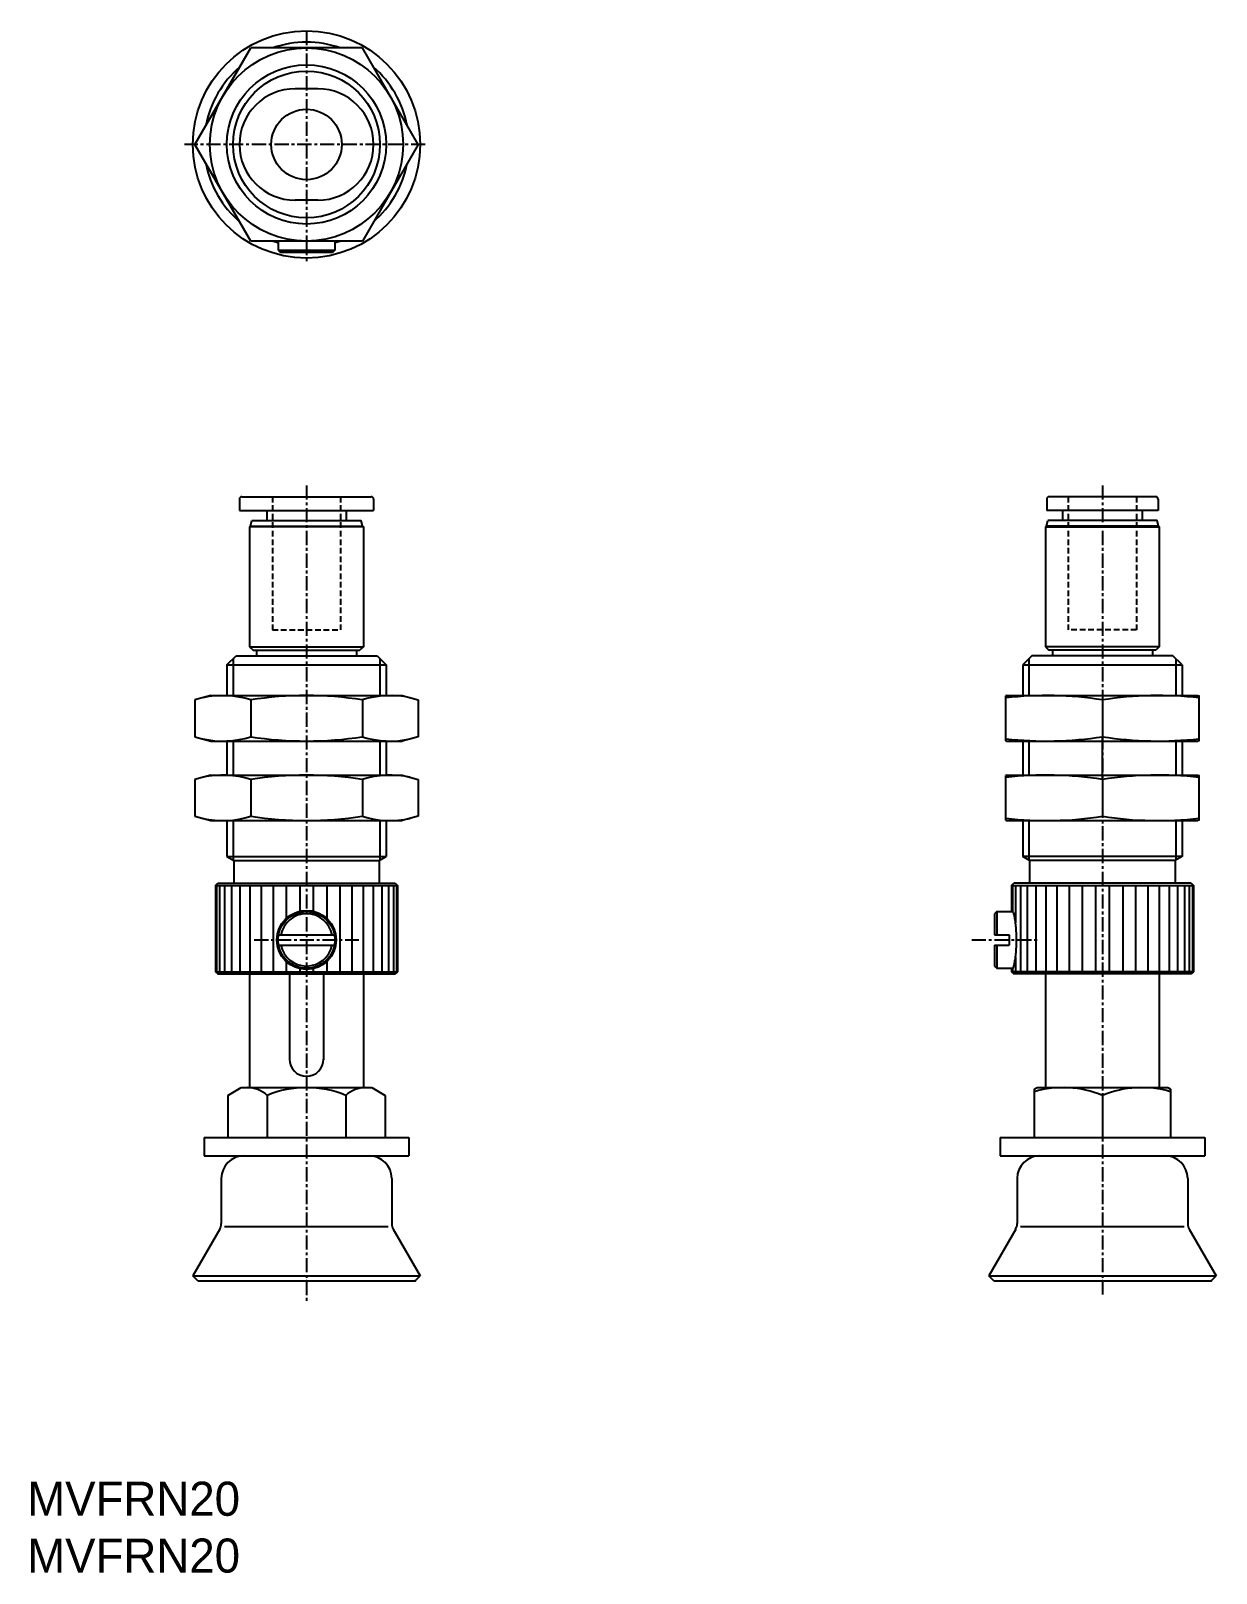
# Model space of a CAD drawing. Extents: x 46 to 150, y 265 to 401.
import ezdxf

# ---------------------------------------------------------------- set-up
doc = ezdxf.new("R2010")
doc.units = 0
doc.linetypes.add('CENTER', pattern=[2, 1.25, -0.25, 0.25, -0.25])
doc.linetypes.add('DASHED', pattern=[0.75, 0.5, -0.25])
doc.layers.get('0').update_dxf_attribs({"linetype": 'CONTINUOUS'})
doc.layers.add('CENTER', color=1, linetype='CENTER')

msp = doc.modelspace()

# ---------------------------------------------------------------- linework, layer by layer
at = {"color": 7, "linetype": 'CONTINUOUS'}
for p, q in [((60.28, 391.02), (65.19, 399.52)), ((75.01, 399.52), (65.19, 399.52)), ((79.91, 391.02), (75.01, 399.52)), ((71.1, 395.92), (69.1, 395.92)), ((65.19, 382.52), (60.28, 391.02)), ((79.91, 391.02), (75.01, 382.52)), ((71.1, 386.12), (69.1, 386.12)), ((75.01, 382.52), (65.19, 382.52)), ((67.6, 382.52), (67.6, 381.72)), ((67.6, 381.72), (72.6, 381.72)), ((67.6, 381.72), (67.8, 381.52)), ((72.4, 381.52), (67.8, 381.52)), ((72.6, 381.72), (72.4, 381.52)), ((72.6, 382.52), (72.6, 381.72)), ((64.2, 359.82), (64.2, 358.82)), ((64.4, 360.02), (75.8, 360.02)), ((76, 359.82), (76, 358.82)), ((135.2, 359.82), (135.2, 358.82)), ((144.8, 360.02), (135.4, 360.02)), ((145, 359.82), (145, 358.82)), ((64.2, 358.82), (76, 358.82)), ((66.6, 358.82), (66.6, 357.92)), ((73.6, 358.82), (73.6, 357.92)), ((145, 358.82), (135.2, 358.82)), ((136.6, 358.82), (136.6, 357.92)), ((143.6, 358.82), (143.6, 357.92)), ((65.17, 357.42), (65.1, 357.38)), ((75.1, 357.38), (65.1, 357.38)), ((65.1, 357.38), (65.1, 346.82)), ((65.17, 357.42), (65.3, 357.92)), ((65.17, 357.42), (75.03, 357.42)), ((65.3, 357.92), (74.9, 357.92)), ((75.03, 357.42), (74.9, 357.92)), ((75.03, 357.42), (75.1, 357.38)), ((75.1, 357.38), (75.1, 346.82)), ((135.17, 357.42), (135.1, 357.38)), ((135.1, 357.38), (135.1, 346.82)), ((135.1, 357.38), (145.1, 357.38)), ((135.17, 357.42), (135.3, 357.92)), ((145.03, 357.42), (135.17, 357.42)), ((144.9, 357.92), (135.3, 357.92)), ((145.03, 357.42), (144.9, 357.92)), ((145.03, 357.42), (145.1, 357.38)), ((145.1, 357.38), (145.1, 346.82)), ((65.1, 346.82), (75.1, 346.82)), ((65.1, 346.82), (65.4, 346.52)), ((65.4, 346.52), (74.8, 346.52)), ((65.7, 346.52), (65.7, 346.02)), ((74.5, 346.52), (74.5, 346.02)), ((75.1, 346.82), (74.8, 346.52)), ((135.1, 346.82), (135.4, 346.52)), ((145.1, 346.82), (135.1, 346.82)), ((144.8, 346.52), (135.4, 346.52)), ((135.7, 346.52), (135.7, 346.02)), ((144.5, 346.52), (144.5, 346.02)), ((145.1, 346.82), (144.8, 346.52)), ((63.1, 345.22), (63.9, 346.02)), ((63.1, 345.22), (63.1, 342.52)), ((63.1, 345.22), (77.1, 345.22)), ((63.9, 346.02), (76.3, 346.02)), ((76.3, 346.02), (77.1, 345.22)), ((77.1, 345.22), (77.1, 342.52)), ((133.9, 346.02), (133.1, 345.22)), ((133.1, 345.22), (147.1, 345.22)), ((133.1, 345.22), (133.1, 342.52)), ((146.3, 346.02), (133.9, 346.02)), ((147.1, 345.22), (146.3, 346.02)), ((147.1, 345.22), (147.1, 342.52)), ((61.7, 342.52), (60.28, 342.14)), ((60.28, 342.14), (60.28, 338.9)), ((61.7, 342.52), (78.5, 342.52)), ((65.19, 342.14), (65.19, 338.9)), ((75.01, 342.14), (75.01, 338.9)), ((78.5, 342.52), (79.91, 342.14)), ((79.91, 342.14), (79.91, 338.9)), ((131.7, 342.52), (131.6, 342.49)), ((131.6, 338.55), (131.6, 342.49)), ((131.7, 342.52), (148.5, 342.52)), ((140.1, 342.14), (140.1, 338.9)), ((148.5, 342.52), (148.6, 342.49)), ((148.6, 338.55), (148.6, 342.49)), ((60.28, 338.9), (61.7, 338.52)), ((61.7, 338.52), (78.5, 338.52)), ((63.1, 338.52), (63.1, 335.52)), ((77.1, 338.52), (77.1, 335.52)), ((79.91, 338.9), (78.5, 338.52)), ((131.6, 338.55), (131.7, 338.52)), ((131.7, 338.52), (148.5, 338.52)), ((133.1, 338.52), (133.1, 335.52)), ((140.1, 335.14), (140.1, 338.9)), ((147.1, 338.52), (147.1, 335.52)), ((148.6, 338.55), (148.5, 338.52)), ((61.7, 335.52), (60.28, 335.14)), ((61.7, 335.52), (78.5, 335.52)), ((78.5, 335.52), (79.91, 335.14)), ((131.7, 335.52), (131.6, 335.49)), ((131.6, 331.55), (131.6, 335.49)), ((131.7, 335.52), (148.5, 335.52)), ((148.5, 335.52), (148.6, 335.49)), ((148.6, 331.55), (148.6, 335.49)), ((60.28, 335.14), (60.28, 331.9)), ((65.19, 335.14), (65.19, 331.9)), ((75.01, 335.14), (75.01, 331.9)), ((79.91, 335.14), (79.91, 331.9)), ((140.1, 335.14), (140.1, 331.9)), ((60.28, 331.9), (61.7, 331.52)), ((61.7, 331.52), (78.5, 331.52)), ((63.1, 331.52), (63.1, 328.36)), ((77.1, 331.52), (77.1, 328.36)), ((79.91, 331.9), (78.5, 331.52)), ((131.6, 331.55), (131.7, 331.52)), ((131.7, 331.52), (148.5, 331.52)), ((133.1, 331.52), (133.1, 328.36)), ((147.1, 331.52), (147.1, 328.36)), ((148.6, 331.55), (148.5, 331.52)), ((63.1, 328.36), (63.7, 328.02)), ((63.1, 328.36), (77.1, 328.36)), ((63.7, 328.02), (63.7, 326.02)), ((63.7, 328.02), (76.5, 328.02)), ((76.5, 328.02), (77.1, 328.36)), ((76.5, 328.02), (76.5, 326.02)), ((147.1, 328.36), (133.1, 328.36)), ((133.7, 328.02), (133.1, 328.36)), ((133.7, 328.02), (133.7, 326.02)), ((146.5, 328.02), (133.7, 328.02)), ((147.1, 328.36), (146.5, 328.02)), ((146.5, 328.02), (146.5, 326.02)), ((62.1, 325.82), (62.3, 326.02)), ((62.1, 325.82), (62.1, 318.22)), ((62.1, 325.82), (78.1, 325.82)), ((62.19, 325.82), (62.19, 318.22)), ((62.3, 326.02), (77.9, 326.02)), ((62.45, 325.82), (62.45, 318.22)), ((62.89, 325.82), (62.89, 318.22)), ((63.49, 325.82), (63.49, 318.22)), ((64.24, 325.82), (64.24, 318.22)), ((65.11, 325.82), (65.11, 318.22)), ((66.1, 325.82), (66.1, 318.22)), ((67.18, 325.82), (67.18, 318.22)), ((68.32, 325.82), (68.32, 322.91)), ((69.5, 325.82), (69.5, 323.55)), ((70.7, 325.82), (70.7, 323.55)), ((71.88, 325.82), (71.88, 322.91)), ((73.02, 325.82), (73.02, 318.22)), ((74.1, 325.82), (74.1, 318.22)), ((75.09, 325.82), (75.09, 318.22)), ((75.96, 325.82), (75.96, 318.22)), ((76.71, 325.82), (76.71, 318.22)), ((77.31, 325.82), (77.31, 318.22)), ((77.74, 325.82), (77.74, 318.22)), ((77.9, 326.02), (78.1, 325.82)), ((78.01, 325.82), (78.01, 318.22)), ((78.1, 325.82), (78.1, 318.22)), ((132.1, 325.82), (132.3, 326.02)), ((132.1, 325.82), (132.1, 323.62)), ((132.1, 325.82), (148.1, 325.82)), ((132.19, 325.82), (132.19, 323.56)), ((147.9, 326.02), (132.3, 326.02)), ((132.45, 325.82), (132.45, 322.51)), ((132.89, 325.82), (132.89, 318.22)), ((133.49, 325.82), (133.49, 318.22)), ((134.24, 325.82), (134.24, 318.22)), ((135.11, 325.82), (135.11, 318.22)), ((136.1, 325.82), (136.1, 318.22)), ((137.18, 325.82), (137.18, 318.22)), ((138.32, 325.82), (138.32, 318.22)), ((139.5, 325.82), (139.5, 318.22)), ((140.7, 325.82), (140.7, 318.22)), ((141.88, 325.82), (141.88, 318.22)), ((143.02, 325.82), (143.02, 318.22)), ((144.1, 325.82), (144.1, 318.22)), ((145.09, 325.82), (145.09, 318.22)), ((145.96, 325.82), (145.96, 318.22)), ((146.71, 325.82), (146.71, 318.22)), ((147.31, 325.82), (147.31, 318.22)), ((147.74, 325.82), (147.74, 318.22)), ((147.9, 326.02), (148.1, 325.82)), ((148.01, 325.82), (148.01, 318.22)), ((148.1, 325.82), (148.1, 318.22)), ((130.8, 323.52), (130.6, 323.32)), ((130.6, 323.32), (130.6, 321.47)), ((130.8, 323.52), (132.22, 323.52)), ((130.8, 323.52), (130.8, 321.47)), ((67.64, 321.47), (72.56, 321.47)), ((67.64, 320.57), (72.56, 320.57)), ((130.6, 321.47), (131.9, 321.47)), ((130.6, 320.57), (131.9, 320.57)), ((130.6, 320.57), (130.6, 318.72)), ((130.8, 320.57), (130.8, 318.52)), ((131.9, 321.47), (131.9, 320.57)), ((68.32, 319.12), (68.32, 318.22)), ((71.88, 319.12), (71.88, 318.22)), ((132.45, 319.52), (132.45, 318.22)), ((62.1, 318.22), (62.3, 318.02)), ((62.1, 318.22), (78.1, 318.22)), ((62.3, 318.02), (77.9, 318.02)), ((65.1, 318.02), (65.1, 308.02)), ((68.6, 318.02), (68.6, 310.47)), ((69.5, 318.49), (69.5, 318.22)), ((70.7, 318.49), (70.7, 318.22)), ((71.6, 318.02), (71.6, 310.47)), ((75.1, 318.02), (75.1, 308.02)), ((78.1, 318.22), (77.9, 318.02)), ((130.6, 318.72), (130.8, 318.52)), ((130.8, 318.52), (132.22, 318.52)), ((132.1, 318.42), (132.1, 318.22)), ((132.1, 318.22), (132.3, 318.02)), ((148.1, 318.22), (132.1, 318.22)), ((132.19, 318.47), (132.19, 318.22)), ((147.9, 318.02), (132.3, 318.02)), ((135.1, 318.02), (135.1, 308.02)), ((145.1, 318.02), (145.1, 308.02)), ((148.1, 318.22), (147.9, 318.02)), ((63.17, 307.34), (64.35, 308.02)), ((63.17, 307.34), (63.17, 303.62)), ((64.35, 308.02), (75.85, 308.02)), ((66.64, 307.34), (66.64, 303.62)), ((73.56, 307.34), (73.56, 303.62)), ((75.85, 308.02), (77.03, 307.34)), ((77.03, 307.34), (77.03, 303.62)), ((134.1, 307.87), (134.35, 308.02)), ((134.1, 307.87), (134.1, 303.62)), ((134.35, 308.02), (145.85, 308.02)), ((140.1, 307.34), (140.1, 303.62)), ((145.85, 308.02), (146.1, 307.87)), ((146.1, 307.87), (146.1, 303.62)), ((61.1, 303.62), (79.1, 303.62)), ((61.1, 303.62), (61.1, 302.02)), ((79.1, 303.62), (79.1, 302.02)), ((131.1, 303.62), (149.1, 303.62)), ((131.1, 303.62), (131.1, 302.02)), ((149.1, 303.62), (149.1, 302.02)), ((61.1, 302.02), (79.1, 302.02)), ((131.1, 302.02), (149.1, 302.02)), ((62.6, 300.02), (62.6, 296.06)), ((77.6, 300.02), (77.6, 296.06)), ((132.6, 300.02), (132.6, 296.06)), ((147.6, 300.02), (147.6, 296.06)), ((62.47, 295.56), (60.1, 291.46)), ((62.9, 295.79), (77.29, 295.79)), ((77.73, 295.56), (80.1, 291.46)), ((132.47, 295.56), (130.1, 291.46)), ((132.9, 295.79), (147.29, 295.79)), ((147.73, 295.56), (150.1, 291.46)), ((60.54, 291.02), (60.1, 291.46)), ((60.1, 291.46), (80.1, 291.46)), ((60.54, 291.02), (79.66, 291.02)), ((79.66, 291.02), (80.1, 291.46)), ((130.54, 291.02), (130.1, 291.46)), ((130.1, 291.46), (150.1, 291.46)), ((130.54, 291.02), (149.66, 291.02)), ((149.66, 291.02), (150.1, 291.46))]:
    msp.add_line(p, q, dxfattribs=at)
at = {"color": 3, "linetype": 'DASHED'}
for p, q in [((67.1, 360.02), (67.1, 348.32)), ((73.1, 360.02), (73.1, 348.32)), ((137.1, 360.02), (137.1, 348.32)), ((143.1, 360.02), (143.1, 348.32)), ((67.1, 348.32), (73.1, 348.32)), ((143.1, 348.32), (137.1, 348.32))]:
    msp.add_line(p, q, dxfattribs=at)
at = {"color": 3, "linetype": 'CONTINUOUS'}
for p, q in [((63.64, 345.76), (63.64, 342.52)), ((76.56, 345.76), (76.56, 342.52)), ((133.64, 345.76), (133.64, 342.52)), ((146.56, 345.76), (146.56, 342.52)), ((63.64, 338.52), (63.64, 335.52)), ((76.56, 338.52), (76.56, 335.52)), ((133.64, 338.52), (133.64, 335.52)), ((146.56, 338.52), (146.56, 335.52)), ((63.64, 331.52), (63.64, 328.05)), ((76.56, 331.52), (76.56, 328.05)), ((133.64, 331.52), (133.64, 328.05)), ((146.56, 331.52), (146.56, 328.05))]:
    msp.add_line(p, q, dxfattribs=at)
at = {"color": 7, "linetype": 'CONTINUOUS'}
msp.add_lwpolyline([(132.1, 318.42, 0.049127), (132.18, 318.47, 0.049127), (132.27, 318.62, 0.049127), (132.34, 318.86, 0.049127), (132.41, 319.18, 0.049127), (132.46, 319.57, 0.049127), (132.5, 320.02, 0.049127), (132.53, 320.51, 0.049127), (132.53, 321.02, 0.049127), (132.53, 321.53, 0.049127), (132.5, 322.01, 0.049127), (132.46, 322.46, 0.049127), (132.41, 322.86, 0.049127), (132.34, 323.18, 0.049127), (132.27, 323.42, 0.049127), (132.18, 323.57, 0.049127), (132.1, 323.62, -1)], format="xyb", dxfattribs=at)
for centre, radius in [((70.1, 391.02), 10), ((70.1, 391.02), 8.5), ((70.1, 391.02), 7), ((70.1, 391.02), 3.1), ((70.1, 321.02), 2.6), ((70.1, 321.02), 2.5)]:
    msp.add_circle(centre, radius, dxfattribs=at)
at = {"color": 3, "linetype": 'CONTINUOUS'}
msp.add_circle((70.1, 391.02), 6.46, dxfattribs=at)
at = {"color": 7, "linetype": 'CONTINUOUS'}
for centre, radius, start, end in [((70.1, 391.02), 9, 70.8119, 109.1881), ((70.1, 391.02), 9, 130.8119, 169.1881), ((70.1, 391.02), 9, 10.8118, 49.1882), ((69.1, 391.02), 4.9, 90, 270), ((71.1, 391.02), 4.9, 270, 90), ((70.1, 391.02), 9, 190.8119, 229.1881), ((70.1, 391.02), 9, 310.8118, 349.1882), ((70.1, 391.02), 9, 250.8119, 253.8724), ((70.1, 391.02), 9, 286.1276, 289.1881), ((64.4, 359.82), 0.2, 90, 180), ((75.8, 359.82), 0.2, 0, 90), ((135.4, 359.82), 0.2, 90, 180), ((144.8, 359.82), 0.2, 0, 90), ((62.74, 334.39), 8.13, 72.433, 102.4323), ((70.1, 310.57), 31.95, 81.1646, 98.8354), ((77.46, 334.39), 8.13, 77.5671, 107.567), ((135.19, 310.57), 31.95, 81.1646, 96.456), ((145.01, 310.57), 31.95, 83.544, 98.8354), ((62.74, 346.65), 8.13, 257.5671, 287.567), ((70.1, 370.47), 31.95, 261.1646, 278.8354), ((77.46, 346.65), 8.13, 252.433, 282.4322), ((135.19, 370.47), 31.95, 263.544, 278.8354), ((145.01, 370.47), 31.95, 261.1646, 276.456), ((62.74, 327.39), 8.13, 72.433, 102.4323), ((70.1, 303.57), 31.95, 81.1646, 98.8354), ((77.46, 327.39), 8.13, 77.5671, 107.567), ((135.19, 303.57), 31.95, 81.1646, 96.456), ((145.01, 303.57), 31.95, 83.544, 98.8354), ((62.74, 339.65), 8.13, 257.5671, 287.567), ((70.1, 363.47), 31.95, 261.1646, 278.8354), ((77.46, 339.65), 8.13, 252.433, 282.4322), ((135.19, 363.47), 31.95, 263.544, 278.8354), ((145.01, 363.47), 31.95, 261.1646, 276.456), ((70.1, 321.02), 2.3, 11.2828, 168.7172), ((70.1, 321.02), 2.3, 191.2828, 348.7172), ((70.1, 310.52), 1.5, 180, 0), ((64.9, 305.47), 2.55, 47.1167, 90), ((70.1, 298.86), 9.16, 67.7807, 112.2193), ((75.3, 305.47), 2.55, 90, 132.8833), ((136.64, 298.86), 9.16, 67.7807, 106.0709), ((143.56, 298.86), 9.16, 73.9291, 112.2193), ((64.6, 300.02), 2, 90, 180), ((75.6, 300.02), 2, 0, 90), ((134.6, 300.02), 2, 90, 180), ((145.6, 300.02), 2, 0, 90), ((61.6, 296.06), 1, 330, 0), ((78.6, 296.06), 1, 180, 210), ((131.6, 296.06), 1, 330, 0), ((148.6, 296.06), 1, 180, 210)]:
    msp.add_arc(centre, radius, start, end, dxfattribs=at)
for p in [(80.1, 391.02), (70.1, 291.02), (79.66, 291.02), (140.1, 291.02), (149.66, 291.02)]:
    msp.add_point(p, dxfattribs=at)
at = {"layer": 'CENTER', "color": 1, "linetype": 'CENTER'}
for p, q in [((70.1, 401.02), (70.1, 380.76)), ((80.54, 391.02), (59.38, 391.02)), ((70.1, 361.02), (70.1, 289.1)), ((140.1, 361.02), (140.1, 289.81)), ((65.5, 321.02), (74.7, 321.02)), ((128.6, 321.02), (134.53, 321.02))]:
    msp.add_line(p, q, dxfattribs=at)
msp.add_point((70.1, 391.02), dxfattribs=at)

# ---------------------------------------------------------------- texts
at = {"color": 7, "linetype": 'CONTINUOUS'}
for p in [(45.53, 270.34), (45.53, 265.34)]:
    msp.add_text('MVFRN20', height=3, dxfattribs=at).set_placement(p)

doc.saveas('drawing.dxf')
